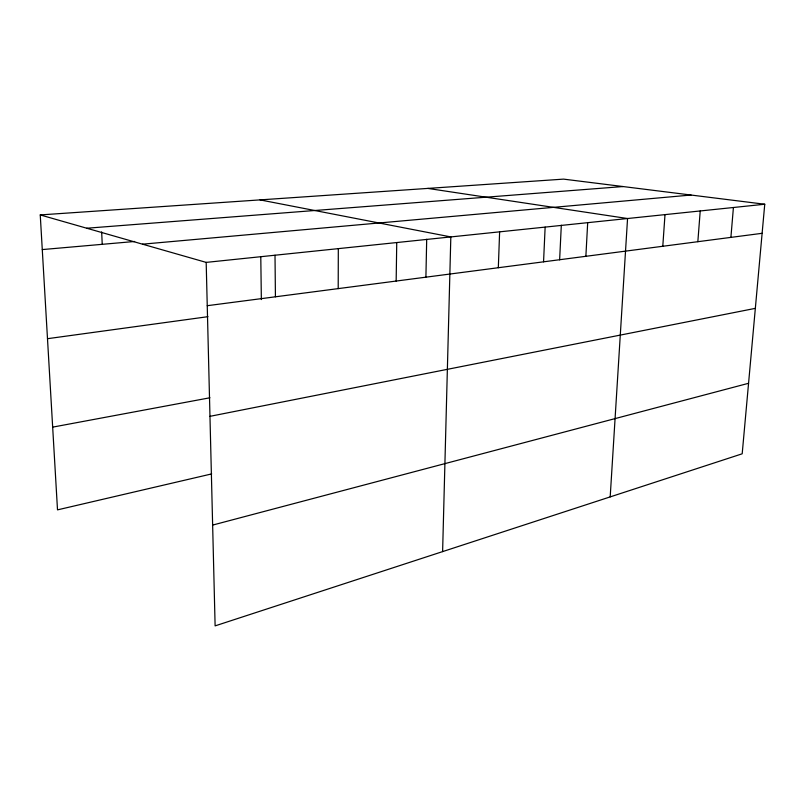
<?xml version="1.0" encoding="UTF-8"?>
<svg xmlns="http://www.w3.org/2000/svg" width="805" height="805" viewBox="0 0 805 805"><rect width="100%" height="100%" fill="white"/><g stroke="black" fill="none" stroke-linecap="round" stroke-linejoin="round"><path stroke-width="1.21" d="M338.201 288.613L338.311 248.634M396.161 281.056L396.744 242.557M425.905 277.091L426.7 239.266M442.609 551.606L450.83 236.922L260.035 199.892M498.325 267.723L499.623 231.84M543.556 261.826L545.136 227.111M559.626 259.864L561.316 225.229M585.869 256.302L587.69 222.673M610.19 496.896L627.558 218.527L427.777 188.41M662.787 246.27L665 214.623M697.844 241.691L700.219 210.96M730.9 237.374L733.415 207.509M40.25 214.925L563.57 179.123L764.75 204.239L742.19 453.799L215.116 625.877L206.181 262.39L40.25 214.925L57.507 509.867L211.705 473.904M212.641 525.081L748.559 383.291M209.964 416.336L755.342 308.355M52.667 427.133L209.954 397.771M47.495 338.694L207.962 316.677M207.237 305.699L762.124 233.309M206.181 262.39L764.75 204.239M142.495 244.177L691.012 195.031M42.273 249.58L134.656 241.48M86.759 228.228L623 186.549M101.661 231.9L102.235 244.328M260.78 256.554L261.353 299.561M275.008 255.225L275.431 296.803"/></g></svg>
